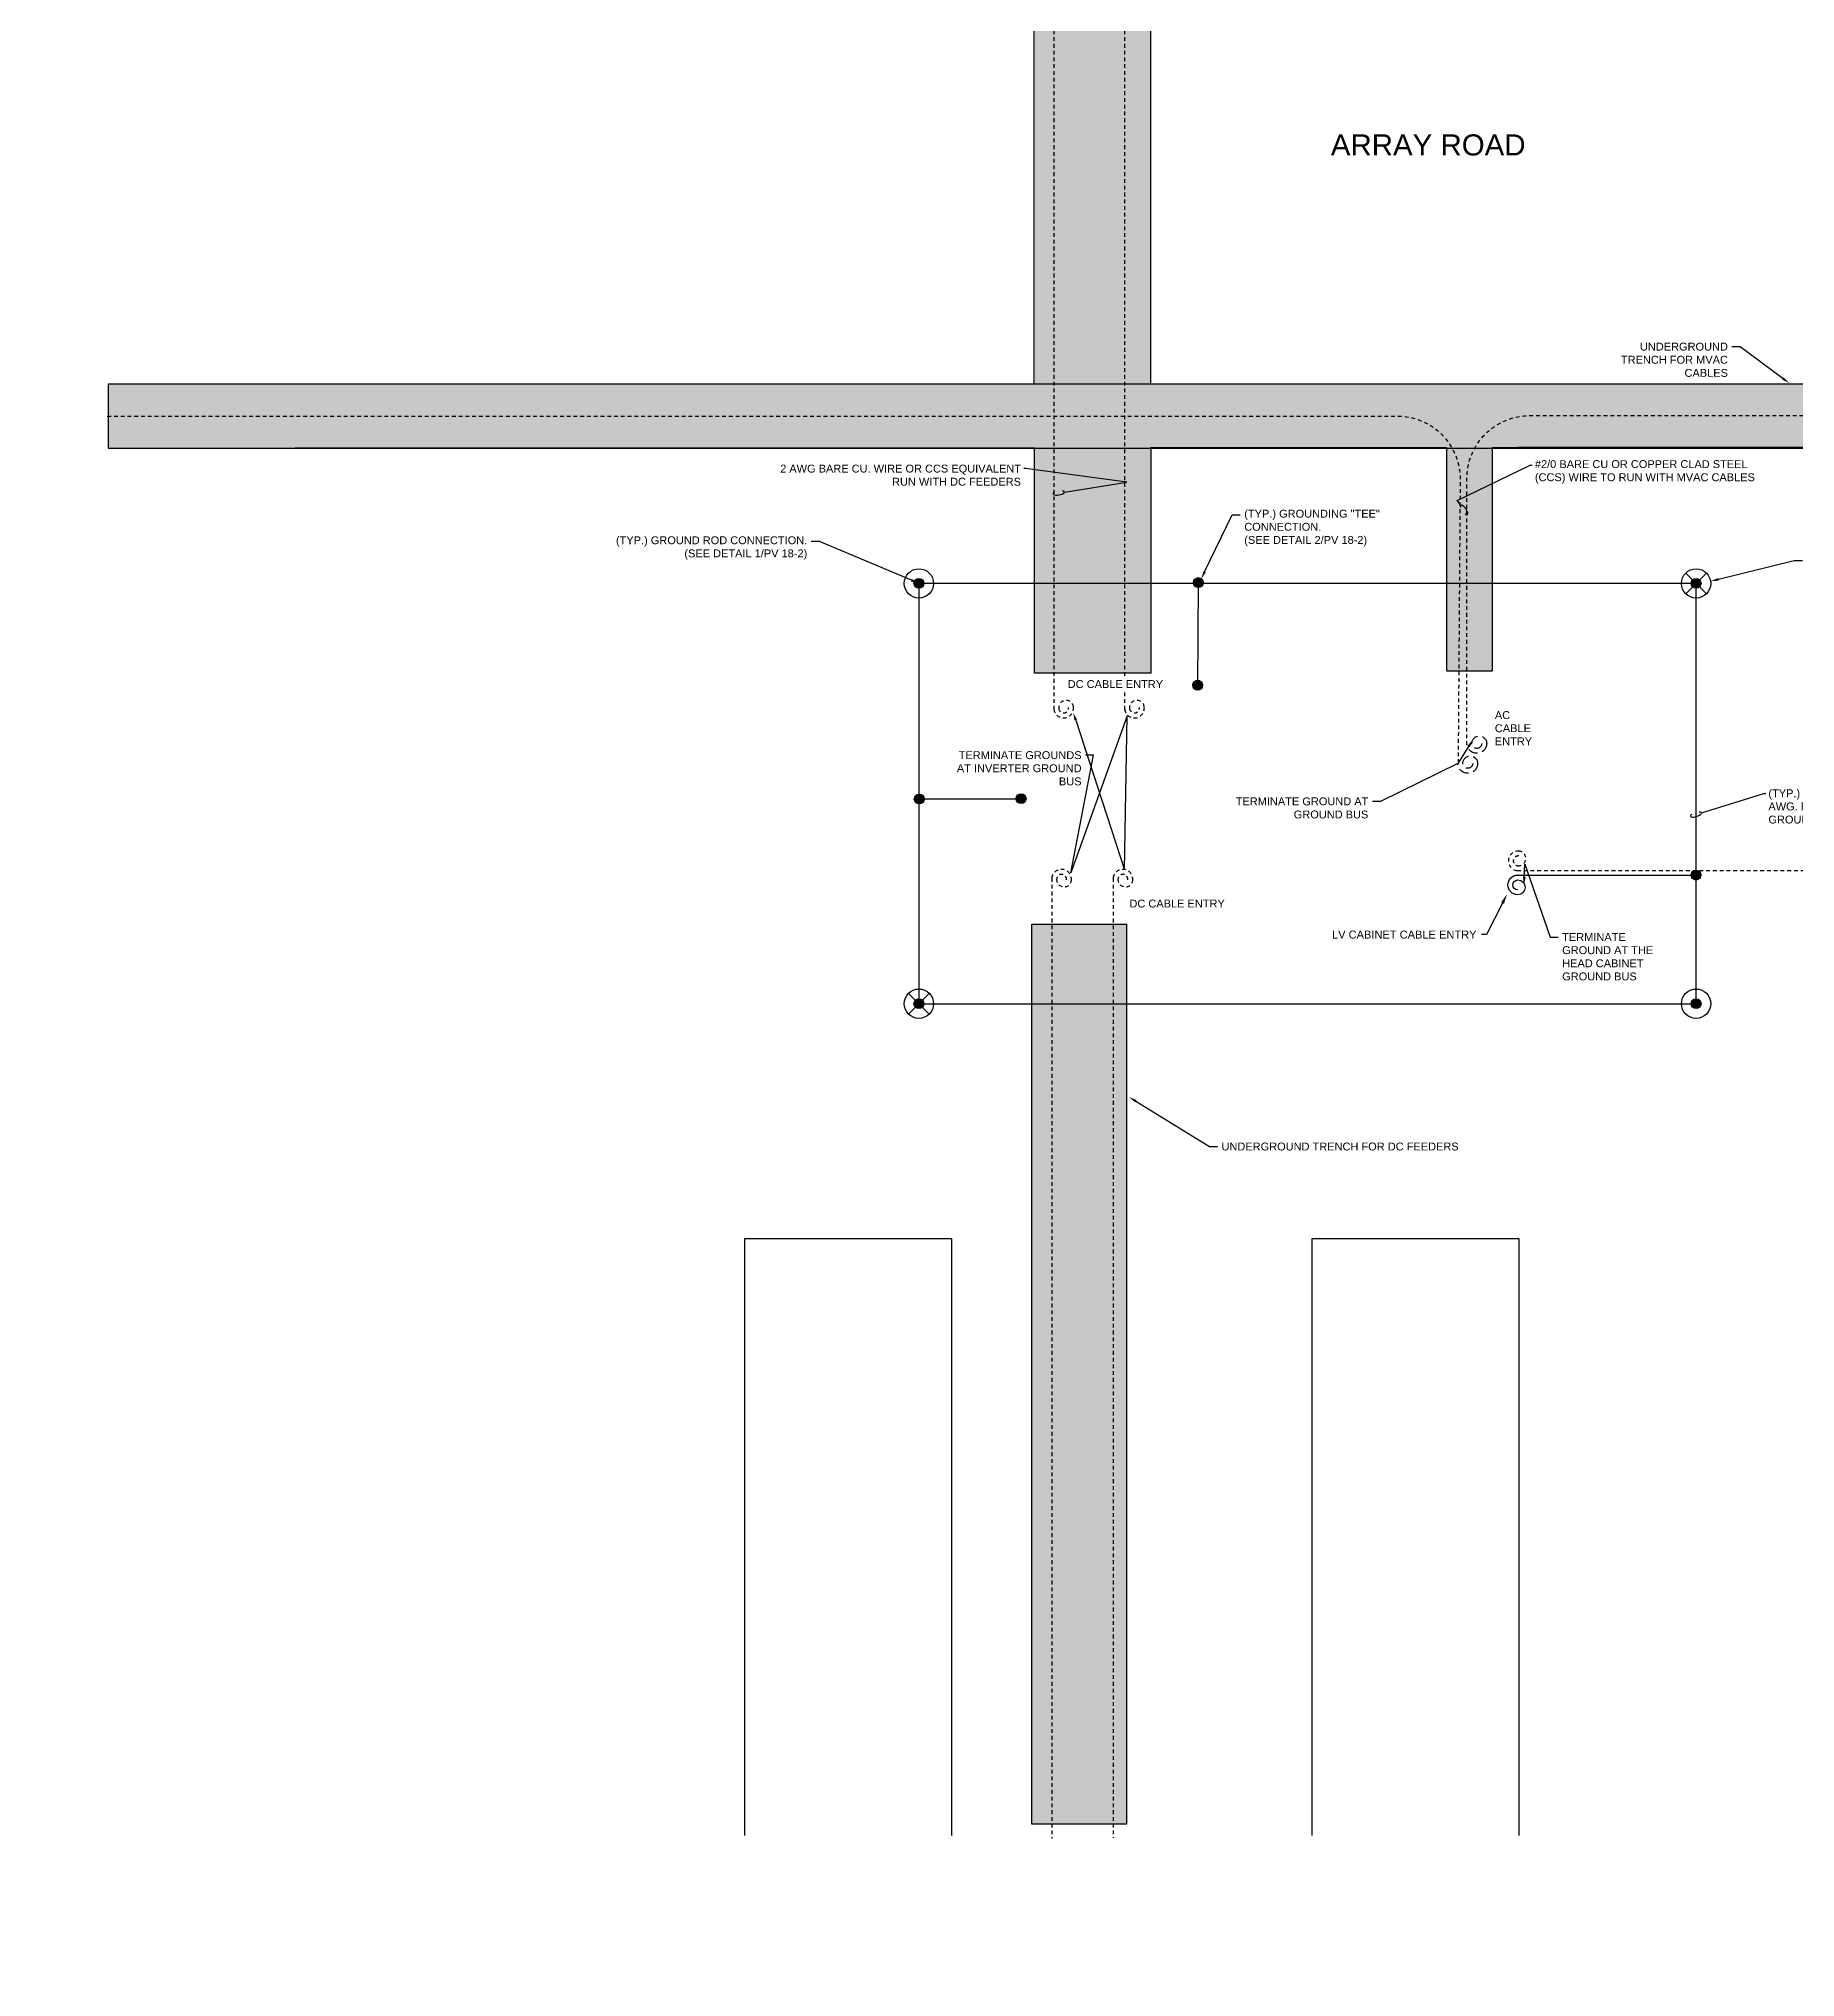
# Model space of a CAD drawing. Header units: feet. Extents: x -17 to 5745, y -41 to 4380.
# Drawn here: x 1664.1 to 1722.6, y 4144.1 to 4208.7 of the extents above; entities that cross this region are included whole.
import ezdxf
from ezdxf import colors
from ezdxf.entities.mleader import LeaderData, LeaderLine
from ezdxf.math import Vec2, Vec3

# ---------------------------------------------------------------- set-up
doc = ezdxf.new("R2010")
doc.units = ezdxf.units.FT
doc.header["$MEASUREMENT"] = 0
doc.linetypes.add('HIDDEN2', pattern=[0.1875, 0.125, -0.0625])
for name, color, linetype in [('C-ARRY-TABL', 253, 'Continuous'), ('E-CABL-UG1', 124, 'HIDDEN2'), ('E-CABL-UG4', 64, 'Continuous'), ('E-GRND', 3, 'Continuous'), ('E-TREN', 6, 'Continuous'), ('E-TREN-HATCH', 254, 'Continuous'), ('G-ANNO-TEXT', 1, 'Continuous'), ('G-TEXT', 7, 'Continuous')]:
    doc.layers.add(name, color=color, linetype=linetype)
doc.styles.add('NEI-A', font='arial.ttf')

# ---------------------------------------------------------------- blocks, each defined once
blk = doc.blocks.new('GRND_ROD')
at = {"linetype": 'Continuous'}
h = blk.add_hatch(color=256, dxfattribs=at)
edge = h.paths.add_edge_path()
edge.add_arc((0, 0), 0.0312, 0, 360)
for radius in [0.0937, 0.0312]:
    blk.add_circle((0, 0), radius, dxfattribs=at)
blk = doc.blocks.new('GRND_TEST_WELL')
at = {"linetype": 'Continuous'}
h = blk.add_hatch(color=256, dxfattribs=at)
edge = h.paths.add_edge_path()
edge.add_arc((0, 0), 0.0312, 0, 360)
for p, q in [((-0.066, 0.066), (0.066, -0.066)), ((-0.066, -0.066), (0.066, 0.066))]:
    blk.add_line(p, q, dxfattribs=at)
for radius in [0.0937, 0.0312]:
    blk.add_circle((0, 0), radius, dxfattribs=at)
blk = doc.blocks.new('_Dot')
at = {"color": 0, "linetype": 'ByBlock', "lineweight": -2}
blk.add_line((-0.5, 0), (-1, 0), dxfattribs=at)
at = {"color": 0, "linetype": 'ByBlock', "const_width": 0.5}
blk.add_lwpolyline([(-0.25, 0, 1), (0.25, 0, 1)], format="xyb", close=True, dxfattribs=at)
blk = doc.blocks.new('GRND_CONNECTION')
at = {"linetype": 'Continuous'}
h = blk.add_hatch(color=256, dxfattribs=at)
edge = h.paths.add_edge_path()
edge.add_arc((0, 0), 0.0312, 0, 360)
blk.add_circle((0, 0), 0.0312, dxfattribs=at)
blk = doc.blocks.new('Equipment Callout Arrowhead .75')
at = {"color": 0}
blk.add_ellipse((-0.25, 0), major_axis=(0.743, 0), ratio=0.350959, start_param=-0.80282, end_param=3.944413, dxfattribs=at)
blk = doc.blocks.new('Coil Spare')
at = {"color": 64}
for centre, radius, start, end in [((0.125, 0), 0.125, 0, 180), ((0.125, 0), 0.0625, 0, 180), ((0.15625, 0), 0.09375, 180, 0)]:
    blk.add_arc(centre, radius, start, end, dxfattribs=at)

msp = doc.modelspace()

# ---------------------------------------------------------------- linework, layer by layer
at = {"layer": 'E-CABL-UG4', "flags": 128}
msp.add_lwpolyline([(1693.383, 4176.521), (1719.262, 4176.521), (1719.262, 4190.521), (1693.383, 4190.521)], close=True, dxfattribs=at)

# ---------------------------------------------------------------- block references
at = {"layer": 'E-GRND', "xscale": 5.214970900475605, "yscale": 5.214970900475605, "zscale": 5.214970900475605, "rotation": 270}
for name, p in [('GRND_ROD', (1693.383, 4190.521)), ('GRND_TEST_WELL', (1719.262, 4190.521)), ('GRND_TEST_WELL', (1693.383, 4176.521)), ('GRND_ROD', (1719.262, 4176.521))]:
    msp.add_blockref(name, p, dxfattribs=at)

# ---------------------------------------------------------------- next in the draw order: leaders
at = {"layer": 'G-TEXT', "color": 253}
ml = msp.add_multileader_mtext('Standard', dxfattribs=at)
ml.set_content('ARRAY ROAD', color=253, style='NEI-A')
ml.set_leader_properties()
ml.set_arrow_properties(name='DOT')
ml.build(insert=Vec2(0, 0))
ml.multileader.update_dxf_attribs({"dogleg_length": 0.36, "arrow_head_size": 0.351})
ctx = ml.context
ctx.base_point, ctx.char_height, ctx.arrow_head_size, ctx.landing_gap_size, ctx.plane_origin = Vec3(1853.255, 4342.653), 0.7021, 0.351, 0.00546, Vec3(1849.149, 4337.684)
notes = []
notes.append((ctx, [(0, (0, 0, 0), (0, 0), (1, 0), 1, [])]))
ctx.mtext.insert, ctx.mtext.width, ctx.mtext.flow_direction = Vec3(1853.26, 4343.01), 6.44019, 5
ctx.mtext.has_bg_fill, ctx.mtext.bg_color, ctx.mtext.bg_scale_factor, ctx.mtext.bg_transparency, ctx.mtext.use_window_bg_color = 1, -1073741824, 1.5, 0, 1
for ctx, leaders in notes:
    for number, flags, end, landing, length, lines in leaders:
        leader = LeaderData()
        leader.index, (leader.has_last_leader_line, leader.has_dogleg_vector, leader.attachment_direction) = number, flags
        leader.last_leader_point, leader.dogleg_vector, leader.dogleg_length = Vec3(end), Vec3(landing), length
        for number, points, colour, breaks in lines:
            line = LeaderLine()
            line.index, line.vertices, line.color, line.breaks = number, Vec3.list(points), colors.encode_raw_color(colour), breaks
            leader.lines.append(line)
        ctx.leaders.append(leader)

# ---------------------------------------------------------------- next in the draw order: leaders
ml = msp.add_multileader_mtext('Standard', dxfattribs=at)
ml.set_content('ARRAY ROAD', color=253, style='NEI-A')
ml.set_leader_properties()
ml.set_arrow_properties(name='DOT')
ml.build(insert=Vec2(0, 0))
ml.multileader.update_dxf_attribs({"dogleg_length": 0.36, "arrow_head_size": 0.351})
ctx = ml.context
ctx.base_point, ctx.char_height, ctx.arrow_head_size, ctx.landing_gap_size, ctx.plane_origin = Vec3(1856.872, 4342.653), 0.7021, 0.351, 0.00546, Vec3(1852.766, 4337.684)
notes = []
notes.append((ctx, [(0, (0, 0, 0), (0, 0), (1, 0), 1, [])]))
ctx.mtext.insert, ctx.mtext.width, ctx.mtext.flow_direction = Vec3(1856.877, 4343.01), 6.44019, 5
ctx.mtext.has_bg_fill, ctx.mtext.bg_color, ctx.mtext.bg_scale_factor, ctx.mtext.bg_transparency, ctx.mtext.use_window_bg_color = 1, -1073741824, 1.5, 0, 1
for ctx, leaders in notes:
    for number, flags, end, landing, length, lines in leaders:
        leader = LeaderData()
        leader.index, (leader.has_last_leader_line, leader.has_dogleg_vector, leader.attachment_direction) = number, flags
        leader.last_leader_point, leader.dogleg_vector, leader.dogleg_length = Vec3(end), Vec3(landing), length
        for number, points, colour, breaks in lines:
            line = LeaderLine()
            line.index, line.vertices, line.color, line.breaks = number, Vec3.list(points), colors.encode_raw_color(colour), breaks
            leader.lines.append(line)
        ctx.leaders.append(leader)

# ---------------------------------------------------------------- next in the draw order: leaders
ml = msp.add_multileader_mtext('Standard', dxfattribs=at)
ml.set_content('ARRAY ROAD', color=253, style='NEI-A')
ml.set_leader_properties()
ml.set_arrow_properties(name='DOT')
ml.build(insert=Vec2(0, 0))
ml.multileader.update_dxf_attribs({"dogleg_length": 0.36, "arrow_head_size": 0.351})
ctx = ml.context
ctx.base_point, ctx.char_height, ctx.arrow_head_size, ctx.landing_gap_size, ctx.plane_origin = Vec3(1861.165, 4206.775), 0.7021, 0.351, 0.00546, Vec3(1857.059, 4201.806)
notes = []
notes.append((ctx, [(0, (0, 0, 0), (0, 0), (1, 0), 1, [])]))
ctx.mtext.insert, ctx.mtext.width, ctx.mtext.flow_direction = Vec3(1861.17, 4207.132), 6.44019, 5
ctx.mtext.has_bg_fill, ctx.mtext.bg_color, ctx.mtext.bg_scale_factor, ctx.mtext.bg_transparency, ctx.mtext.use_window_bg_color = 1, -1073741824, 1.5, 0, 1
for ctx, leaders in notes:
    for number, flags, end, landing, length, lines in leaders:
        leader = LeaderData()
        leader.index, (leader.has_last_leader_line, leader.has_dogleg_vector, leader.attachment_direction) = number, flags
        leader.last_leader_point, leader.dogleg_vector, leader.dogleg_length = Vec3(end), Vec3(landing), length
        for number, points, colour, breaks in lines:
            line = LeaderLine()
            line.index, line.vertices, line.color, line.breaks = number, Vec3.list(points), colors.encode_raw_color(colour), breaks
            leader.lines.append(line)
        ctx.leaders.append(leader)

# ---------------------------------------------------------------- next in the draw order: leaders
ml = msp.add_multileader_mtext('Standard', dxfattribs=at)
ml.set_content('ARRAY ROAD', color=253, style='NEI-A')
ml.set_leader_properties()
ml.set_arrow_properties(name='DOT')
ml.build(insert=Vec2(0, 0))
ml.multileader.update_dxf_attribs({"dogleg_length": 0.36, "arrow_head_size": 0.351})
ctx = ml.context
ctx.base_point, ctx.char_height, ctx.arrow_head_size, ctx.landing_gap_size, ctx.plane_origin = Vec3(1768.587, 4346.709), 0.7021, 0.351, 0.00546, Vec3(1764.481, 4341.74)
notes = []
notes.append((ctx, [(0, (0, 0, 0), (0, 0), (1, 0), 1, [])]))
ctx.mtext.insert, ctx.mtext.width, ctx.mtext.flow_direction = Vec3(1768.592, 4347.066), 6.44019, 5
ctx.mtext.has_bg_fill, ctx.mtext.bg_color, ctx.mtext.bg_scale_factor, ctx.mtext.bg_transparency, ctx.mtext.use_window_bg_color = 1, -1073741824, 1.5, 0, 1
for ctx, leaders in notes:
    for number, flags, end, landing, length, lines in leaders:
        leader = LeaderData()
        leader.index, (leader.has_last_leader_line, leader.has_dogleg_vector, leader.attachment_direction) = number, flags
        leader.last_leader_point, leader.dogleg_vector, leader.dogleg_length = Vec3(end), Vec3(landing), length
        for number, points, colour, breaks in lines:
            line = LeaderLine()
            line.index, line.vertices, line.color, line.breaks = number, Vec3.list(points), colors.encode_raw_color(colour), breaks
            leader.lines.append(line)
        ctx.leaders.append(leader)

# ---------------------------------------------------------------- next in the draw order: linework, layer by layer
at = {"layer": 'C-ARRY-TABL'}
for points in [[(1694.483, 4148.819), (1694.483, 4168.69), (1687.582, 4168.69), (1687.582, 4148.819)], [(1713.365, 4148.819), (1713.365, 4168.69), (1706.465, 4168.69), (1706.465, 4148.819)]]:
    msp.add_lwpolyline(points, dxfattribs=at)

# ---------------------------------------------------------------- next in the draw order: block references
at = {"layer": 'E-GRND', "xscale": 5.259062130537732, "yscale": 5.259062130537732, "zscale": 5.259062130537732, "rotation": 180}
msp.add_blockref('GRND_CONNECTION', (1719.258, 4180.805), dxfattribs=at)

# ---------------------------------------------------------------- next in the draw order: leaders
at = {"layer": 'G-ANNO-TEXT'}
ml = msp.add_multileader_mtext('Standard', dxfattribs=at)
ml.set_content('\\A1;(TYP.) PCS GROUND RING #4/0 AWG. BARE CU. STRANDED GROUND WIRE ', color=256, style='NEI-A')
ml.set_leader_properties()
ml.set_arrow_properties(name='Equipment Callout Arrowhead .75')
ml.build(insert=Vec2(0, 0))
ml.multileader.update_dxf_attribs({"dogleg_length": 0.0625, "arrow_head_size": 0.255})
ctx = ml.context
ctx.base_point, ctx.char_height, ctx.arrow_head_size, ctx.landing_gap_size, ctx.plane_origin = Vec3(1721.579, 4183.527), 0.26225, 0.255, 0.09, Vec3(1717.818, 4191.877)
notes = []
notes.append((ctx, [(0, (1, 1, 0), (1721.516, 4183.527), (1, 0), 0.0625, [(0, [(1719.194, 4182.798)], 0, [])])]))
ctx.mtext.insert, ctx.mtext.width, ctx.mtext.defined_height, ctx.mtext.flow_direction = Vec3(1721.669, 4183.66), 5.47508, 2.138, 5
for ctx, leaders in notes:
    for number, flags, end, landing, length, lines in leaders:
        leader = LeaderData()
        leader.index, (leader.has_last_leader_line, leader.has_dogleg_vector, leader.attachment_direction) = number, flags
        leader.last_leader_point, leader.dogleg_vector, leader.dogleg_length = Vec3(end), Vec3(landing), length
        for number, points, colour, breaks in lines:
            line = LeaderLine()
            line.index, line.vertices, line.color, line.breaks = number, Vec3.list(points), colors.encode_raw_color(colour), breaks
            leader.lines.append(line)
        ctx.leaders.append(leader)

# ---------------------------------------------------------------- next in the draw order: leaders
at = {"layer": 'G-TEXT', "color": 253}
ml = msp.add_multileader_mtext('Standard', dxfattribs=at)
ml.set_content('ARRAY ROAD', color=253, style='NEI-A')
ml.set_leader_properties()
ml.set_arrow_properties(name='DOT')
ml.build(insert=Vec2(0, 0))
ml.multileader.update_dxf_attribs({"dogleg_length": 0.36, "arrow_head_size": 0.351})
ctx = ml.context
ctx.base_point, ctx.char_height, ctx.arrow_head_size, ctx.landing_gap_size, ctx.plane_origin = Vec3(1707.094, 4205.12), 0.7021, 0.351, 0.00546, Vec3(1702.988, 4200.151)
notes = []
notes.append((ctx, [(0, (0, 0, 0), (0, 0), (1, 0), 1, [])]))
ctx.mtext.insert, ctx.mtext.width, ctx.mtext.flow_direction = Vec3(1707.099, 4205.477), 6.44019, 5
ctx.mtext.has_bg_fill, ctx.mtext.bg_color, ctx.mtext.bg_scale_factor, ctx.mtext.bg_transparency, ctx.mtext.use_window_bg_color = 1, -1073741824, 1.5, 0, 1
for ctx, leaders in notes:
    for number, flags, end, landing, length, lines in leaders:
        leader = LeaderData()
        leader.index, (leader.has_last_leader_line, leader.has_dogleg_vector, leader.attachment_direction) = number, flags
        leader.last_leader_point, leader.dogleg_vector, leader.dogleg_length = Vec3(end), Vec3(landing), length
        for number, points, colour, breaks in lines:
            line = LeaderLine()
            line.index, line.vertices, line.color, line.breaks = number, Vec3.list(points), colors.encode_raw_color(colour), breaks
            leader.lines.append(line)
        ctx.leaders.append(leader)

# ---------------------------------------------------------------- next in the draw order: hatches: boundary and pattern name
at = {"layer": 'E-TREN-HATCH'}
h = msp.add_hatch(color=256, dxfattribs=at)
h.dxf.hatch_style = 1
h.paths.add_polyline_path([(1701.092, 4240.249), (1697.252, 4240.249), (1697.252, 4187.533), (1701.092, 4187.533)])
h = msp.add_hatch(color=256, dxfattribs=at)
h.dxf.hatch_style = 1
h.paths.add_polyline_path([(1666.412, 4197.144), (1666.412, 4195.046), (1710.955, 4195.046), (1710.955, 4187.605), (1712.478, 4187.604), (1712.478, 4195.045), (1723.059, 4195.061), (1723.059, 4197.159)])
h = msp.add_hatch(color=256, dxfattribs=at)
h.dxf.hatch_style = 1
h.paths.add_polyline_path([(1697.145, 4179.181), (1697.145, 4149.177), (1700.292, 4149.177), (1700.292, 4179.181)])

# ---------------------------------------------------------------- next in the draw order: linework, layer by layer
at = {"layer": 'C-ARRY-TABL'}
msp.add_lwpolyline([(1668.519, 4195.028), (1748.984, 4195.028)], dxfattribs=at)
at = {"layer": 'E-CABL-UG1'}
for points in [[(1697.886, 4186.313), (1697.886, 4239.843)], [(1700.243, 4186.313), (1700.243, 4239.864)], [(1697.808, 4180.705), (1697.808, 4148.713)], [(1699.849, 4180.705), (1699.849, 4148.739)]]:
    msp.add_lwpolyline(points, dxfattribs=at)
for points in [[(1698.367, 4186.388, -1), (1698.041, 4186.349, -1), (1698.53, 4186.408, -1), (1697.878, 4186.33)], [(1700.724, 4186.388, -1), (1700.398, 4186.349, -1), (1700.888, 4186.408, -1), (1700.235, 4186.33)], [(1698.297, 4180.646, 1), (1697.971, 4180.685, 1), (1698.46, 4180.627, 1), (1697.808, 4180.705)]]:
    msp.add_lwpolyline(points, format="xyb", dxfattribs=at)
at = {"layer": 'E-CABL-UG4', "flags": 128}
for points in [[(1702.686, 4190.529), (1702.664, 4187.105)], [(1696.813, 4183.338), (1693.395, 4183.338)]]:
    msp.add_lwpolyline(points, dxfattribs=at)
at = {"layer": 'E-TREN'}
for points in [[(1697.219, 4197.155), (1697.219, 4240.231), (1701.092, 4240.231), (1701.092, 4197.157)], [(1725.205, 4197.155), (1666.384, 4197.155), (1666.384, 4195.028), (1712.026, 4195.028)], [(1672.618, 4195.036), (1697.23, 4195.036)], [(1701.109, 4195.046), (1701.109, 4187.531), (1697.233, 4187.531), (1697.233, 4195.038)], [(1701.1, 4195.046), (1710.955, 4195.046), (1710.955, 4187.603), (1712.478, 4187.603), (1712.478, 4195.046), (1715.944, 4195.046)]]:
    msp.add_lwpolyline(points, dxfattribs=at)

# ---------------------------------------------------------------- next in the draw order: block references
at = {"layer": 'E-GRND', "xscale": 5.259062130537732, "yscale": 5.259062130537732, "zscale": 5.259062130537732}
for p, rotation in [((1702.686, 4190.549), 270), ((1702.666, 4187.13), 180), ((1693.395, 4183.338), 180), ((1696.787, 4183.352), 180)]:
    msp.add_blockref('GRND_CONNECTION', p, dxfattribs=dict(at, rotation=rotation))

# ---------------------------------------------------------------- next in the draw order: texts
at = {"color": 1, "insert": (1712.56, 4186.265), "char_height": 0.2623, "width": 0.84206, "attachment_point": 1, "style": 'NEI-A'}
msp.add_mtext('AC \\PCABLE \\PENTRY', dxfattribs=at)
at = {"color": 1, "insert": (1700.393, 4179.988), "char_height": 0.26225, "width": 3.17998, "attachment_point": 1, "style": 'NEI-A', "bg_fill": 3, "box_fill_scale": 1.5, "bg_fill_color": 256, "bg_fill_transparency": 0}
msp.add_mtext('DC CABLE ENTRY', dxfattribs=at)

# ---------------------------------------------------------------- next in the draw order: leaders
at = {"layer": 'G-ANNO-TEXT'}
ml = msp.add_multileader_mtext('Standard', dxfattribs=at)
ml.set_content('2 AWG BARE CU. WIRE OR CCS EQUIVALENT{\\A1; RUN WITH DC FEEDERS }', color=256, style='NEI-A')
ml.set_leader_properties()
ml.set_arrow_properties(name='Equipment Callout Arrowhead .75')
ml.build(insert=Vec2(0, 0))
ml.multileader.update_dxf_attribs({"dogleg_length": 0.0625, "arrow_head_size": 0.255})
ctx = ml.context
ctx.base_point, ctx.char_height, ctx.arrow_head_size, ctx.landing_gap_size, ctx.plane_origin = Vec3(1688.69, 4194.343), 0.26225, 0.255, 0.09, Vec3(1658.427, 4214.061)
ctx.text_align_type = 2
notes = []
notes.append((ctx, [(1, (1, 1, 0), (1696.935, 4194.343), (-1, 0), 0.0625, [(0, [(1697.975, 4193.525), (1700.309, 4193.893)], 0, [])])]))
ctx.mtext.insert, ctx.mtext.width, ctx.mtext.defined_height, ctx.mtext.alignment, ctx.mtext.flow_direction = Vec3(1696.783, 4194.476), 8.15401, 2.138, 3, 5
ml = msp.add_multileader_mtext('Standard', dxfattribs=at)
ml.set_content('#2/0 BARE CU OR COPPER CLAD STEEL (CCS) WIRE{\\A1; TO RUN WITH MVAC CABLES }', color=256, style='NEI-A')
ml.set_leader_properties()
ml.set_arrow_properties(name='Equipment Callout Arrowhead .75')
ml.build(insert=Vec2(0, 0))
ml.multileader.update_dxf_attribs({"dogleg_length": 0.0625, "arrow_head_size": 0.255})
ctx = ml.context
ctx.base_point, ctx.char_height, ctx.arrow_head_size, ctx.landing_gap_size, ctx.plane_origin = Vec3(1713.803, 4194.455), 0.26225, 0.255, 0.09, Vec3(1677.95, 4214.173)
notes.append((ctx, [(0, (1, 1, 0), (1713.741, 4194.455), (1, 0), 0.0625, [(0, [(1711.573, 4192.92), (1711.311, 4193.283)], 0, [])])]))
ctx.mtext.insert, ctx.mtext.width, ctx.mtext.defined_height, ctx.mtext.flow_direction = Vec3(1713.893, 4194.625), 8.15401, 2.138, 5
ml = msp.add_multileader_mtext('Standard', dxfattribs=at)
ml.set_content('\\A1;TERMINATE GROUND AT GROUND BUS', color=256, style='NEI-A')
ml.set_leader_properties()
ml.build(insert=Vec2(0, 0))
ml.multileader.update_dxf_attribs({"dogleg_length": 3.071, "arrow_head_size": 0.269})
ctx = ml.context
ctx.base_point, ctx.char_height, ctx.arrow_head_size, ctx.landing_gap_size, ctx.plane_origin = Vec3(1703.813, 4183.258), 0.26225, 0.269, 0.134, Vec3(1714.329, 4218.893)
ctx.text_align_type = 2
notes.append((ctx, [(0, (1, 1, 0), (1708.751, 4183.258), (-1, 0), 0.269, [(1, [(1711.83, 4185.317), (1711.33, 4184.525)], 0, [])])]))
ctx.mtext.insert, ctx.mtext.width, ctx.mtext.defined_height, ctx.mtext.alignment, ctx.mtext.flow_direction = Vec3(1708.348, 4183.392), 5.29207, 0.605, 3, 5
ctx.mtext.has_bg_fill, ctx.mtext.bg_color, ctx.mtext.bg_scale_factor, ctx.mtext.bg_transparency, ctx.mtext.use_window_bg_color = 1, -1073741824, 1.5, 0, 1
ml = msp.add_multileader_mtext('Standard', dxfattribs=at)
ml.set_content('\\A1;TERMINATE GROUND AT THE HEAD CABINET GROUND BUS', color=256, style='NEI-A')
ml.set_leader_properties()
ml.build(insert=Vec2(0, 0))
ml.multileader.update_dxf_attribs({"dogleg_length": 3.071, "arrow_head_size": 0.269})
ctx = ml.context
ctx.base_point, ctx.char_height, ctx.arrow_head_size, ctx.landing_gap_size, ctx.plane_origin = Vec3(1714.668, 4178.739), 0.26225, 0.269, 0.134, Vec3(1721.345, 4201.674)
notes.append((ctx, [(1, (1, 1, 0), (1714.399, 4178.739), (1, 0), 0.269, [(1, [(1713.53, 4180.469), (1713.559, 4181.166)], 0, [])])]))
ctx.mtext.insert, ctx.mtext.width, ctx.mtext.defined_height, ctx.mtext.flow_direction = Vec3(1714.802, 4178.872), 3.71583, 0.605, 5
ctx.mtext.has_bg_fill, ctx.mtext.bg_color, ctx.mtext.bg_scale_factor, ctx.mtext.bg_transparency, ctx.mtext.use_window_bg_color = 1, -1073741824, 1.5, 0, 1
ml = msp.add_multileader_mtext('Standard', dxfattribs=at)
ml.set_content('LV CABINET CABLE ENTRY', color=256, style='NEI-A')
ml.set_leader_properties()
ml.build(insert=Vec2(0, 0))
ml.multileader.update_dxf_attribs({"dogleg_length": 0.0625, "arrow_head_size": 0.33, "scale": 768})
ctx = ml.context
ctx.base_point, ctx.scale, ctx.char_height, ctx.arrow_head_size, ctx.landing_gap_size, ctx.plane_origin = Vec3(1707.003, 4178.822), 768, 0.26378, 0.33, 0.165, Vec3(1712.28, 4178.822)
ctx.text_align_type = 2
notes.append((ctx, [(0, (1, 1, 0), (1712.28, 4178.822), (-1, 0), 0.165, [(0, [(1712.967, 4180.168)], 0, [])])]))
ctx.mtext.insert, ctx.mtext.alignment, ctx.mtext.flow_direction = Vec3(1711.95, 4178.956), 3, 5
ctx.mtext.has_bg_fill, ctx.mtext.bg_color, ctx.mtext.bg_scale_factor, ctx.mtext.bg_transparency, ctx.mtext.use_window_bg_color = 1, -1027028792, 1.5, 0, 1
for ctx, leaders in notes:
    for number, flags, end, landing, length, lines in leaders:
        leader = LeaderData()
        leader.index, (leader.has_last_leader_line, leader.has_dogleg_vector, leader.attachment_direction) = number, flags
        leader.last_leader_point, leader.dogleg_vector, leader.dogleg_length = Vec3(end), Vec3(landing), length
        for number, points, colour, breaks in lines:
            line = LeaderLine()
            line.index, line.vertices, line.color, line.breaks = number, Vec3.list(points), colors.encode_raw_color(colour), breaks
            leader.lines.append(line)
        ctx.leaders.append(leader)

# ---------------------------------------------------------------- next in the draw order: linework, layer by layer
at = {"layer": 'E-CABL-UG1', "flags": 128}
for points in [[(1666.36, 4196.095), (1709.307, 4196.095, -0.414214), (1711.405, 4193.997), (1711.338, 4184.59)], [(1711.631, 4185.136), (1711.631, 4194.012, -0.414214), (1713.729, 4196.11), (1746.912, 4196.11)]]:
    msp.add_lwpolyline(points, format="xyb", dxfattribs=at)
at = {"layer": 'E-CABL-UG1'}
for points in [[(1713.357, 4181.441, 1), (1713.319, 4181.117, 1), (1713.377, 4181.603, 1), (1713.299, 4180.956), (1728.472, 4180.956)], [(1700.339, 4180.646, 1), (1700.013, 4180.685, 1), (1700.502, 4180.627, 1), (1699.849, 4180.705)]]:
    msp.add_lwpolyline(points, format="xyb", dxfattribs=at)
at = {"layer": 'E-CABL-UG4', "flags": 128}
msp.add_lwpolyline([(1713.325, 4180.807), (1719.239, 4180.807)], dxfattribs=at)

# ---------------------------------------------------------------- next in the draw order: block references
at = {"layer": 'E-CABL-UG1', "xscale": -2.629531065268866, "yscale": 2.629531065268866, "zscale": 2.629531065268866, "rotation": 180}
for p in [(1711.631, 4185.189), (1711.33, 4184.525)]:
    msp.add_blockref('Coil Spare', p, dxfattribs=at)
at = {"layer": 'E-CABL-UG4', "xscale": -2.629531065268866, "yscale": 2.629531065268866, "zscale": 2.629531065268866, "rotation": 90}
msp.add_blockref('Coil Spare', (1713.325, 4180.807), dxfattribs=at)

# ---------------------------------------------------------------- next in the draw order: leaders
at = {"layer": 'G-ANNO-TEXT'}
ml = msp.add_multileader_mtext('Standard', dxfattribs=at)
ml.set_content('\\A1;UNDERGROUND TRENCH FOR MVAC CABLES ', color=256, style='NEI-A')
ml.set_leader_properties()
ml.build(insert=Vec2(0, 0))
ml.multileader.update_dxf_attribs({"dogleg_length": 3.071, "arrow_head_size": 0.269})
ctx = ml.context
ctx.base_point, ctx.char_height, ctx.arrow_head_size, ctx.landing_gap_size, ctx.plane_origin = Vec3(1715.686, 4198.405), 0.26225, 0.269, 0.134, Vec3(1770.559, 4145.395)
ctx.text_align_type = 2
notes = []
notes.append((ctx, [(1, (1, 1, 0), (1720.724, 4198.405), (-1, 0), 0.269, [(1, [(1722.368, 4197.188)], 0, [])])]))
ctx.mtext.insert, ctx.mtext.width, ctx.mtext.alignment, ctx.mtext.flow_direction = Vec3(1720.321, 4198.538), 4.53231, 3, 5
ctx.mtext.has_bg_fill, ctx.mtext.bg_color, ctx.mtext.bg_scale_factor, ctx.mtext.bg_transparency, ctx.mtext.use_window_bg_color = 1, -1073741824, 1.5, 0, 1
ml = msp.add_multileader_mtext('Standard', dxfattribs=at)
ml.set_content('\\A1;UNDERGROUND TRENCH FOR DC FEEDERS ', color=256, style='NEI-A')
ml.set_leader_properties()
ml.build(insert=Vec2(0, 0))
ml.multileader.update_dxf_attribs({"dogleg_length": 3.071, "arrow_head_size": 0.269})
ctx = ml.context
ctx.base_point, ctx.char_height, ctx.arrow_head_size, ctx.landing_gap_size, ctx.plane_origin = Vec3(1703.325, 4171.761), 0.26225, 0.269, 0.134, Vec3(1758.325, 4125.633)
notes.append((ctx, [(0, (1, 1, 0), (1703.056, 4171.761), (1, 0), 0.269, [(0, [(1700.377, 4173.414)], 0, [])])]))
ctx.mtext.insert, ctx.mtext.width, ctx.mtext.flow_direction = Vec3(1703.459, 4171.895), 7.88097, 5
ctx.mtext.has_bg_fill, ctx.mtext.bg_color, ctx.mtext.bg_scale_factor, ctx.mtext.bg_transparency, ctx.mtext.use_window_bg_color = 1, -1073741824, 1.5, 0, 1
for ctx, leaders in notes:
    for number, flags, end, landing, length, lines in leaders:
        leader = LeaderData()
        leader.index, (leader.has_last_leader_line, leader.has_dogleg_vector, leader.attachment_direction) = number, flags
        leader.last_leader_point, leader.dogleg_vector, leader.dogleg_length = Vec3(end), Vec3(landing), length
        for number, points, colour, breaks in lines:
            line = LeaderLine()
            line.index, line.vertices, line.color, line.breaks = number, Vec3.list(points), colors.encode_raw_color(colour), breaks
            leader.lines.append(line)
        ctx.leaders.append(leader)

# ---------------------------------------------------------------- next in the draw order: linework, layer by layer
at = {"layer": 'E-TREN'}
msp.add_lwpolyline([(1713.336, 4195.059), (1746.947, 4195.059), (1746.947, 4197.157), (1723.058, 4197.157)], dxfattribs=at)
msp.add_lwpolyline([(1697.145, 4179.165), (1700.292, 4179.165), (1700.292, 4149.189), (1697.145, 4149.189)], close=True, dxfattribs=at)

# ---------------------------------------------------------------- next in the draw order: texts
at = {"color": 1, "insert": (1698.339, 4187.298), "char_height": 0.26225, "width": 3.17998, "attachment_point": 1, "style": 'NEI-A', "bg_fill": 3, "box_fill_scale": 1.5, "bg_fill_color": 256, "bg_fill_transparency": 0}
msp.add_mtext('DC CABLE ENTRY', dxfattribs=at)

# ---------------------------------------------------------------- next in the draw order: leaders
at = {"layer": 'G-ANNO-TEXT'}
ml = msp.add_multileader_mtext('Standard', dxfattribs=at)
ml.set_content('\\A1;TERMINATE GROUNDS AT INVERTER GROUND BUS ', color=256, style='NEI-A')
ml.set_leader_properties()
ml.build(insert=Vec2(0, 0))
ml.multileader.update_dxf_attribs({"dogleg_length": 3.071, "arrow_head_size": 0.269})
ctx = ml.context
ctx.base_point, ctx.char_height, ctx.arrow_head_size, ctx.landing_gap_size, ctx.plane_origin = Vec3(1694.532, 4184.798), 0.26225, 0.269, 0.134, Vec3(1738.283, 4207.115)
ctx.text_align_type = 2
notes = []
notes.append((ctx, [(0, (1, 1, 0), (1699.202, 4184.798), (-1, 0), 0.269, [(3, [(1698.52, 4186.226), (1700.229, 4180.984), (1700.319, 4186.104), (1698.441, 4180.882)], 0, [])])]))
ctx.mtext.insert, ctx.mtext.width, ctx.mtext.defined_height, ctx.mtext.alignment, ctx.mtext.flow_direction = Vec3(1698.799, 4184.931), 4.61339, 0.605, 3, 5
ctx.mtext.has_bg_fill, ctx.mtext.bg_color, ctx.mtext.bg_scale_factor, ctx.mtext.bg_transparency, ctx.mtext.use_window_bg_color = 1, -1073741824, 1.5, 0, 1
for ctx, leaders in notes:
    for number, flags, end, landing, length, lines in leaders:
        leader = LeaderData()
        leader.index, (leader.has_last_leader_line, leader.has_dogleg_vector, leader.attachment_direction) = number, flags
        leader.last_leader_point, leader.dogleg_vector, leader.dogleg_length = Vec3(end), Vec3(landing), length
        for number, points, colour, breaks in lines:
            line = LeaderLine()
            line.index, line.vertices, line.color, line.breaks = number, Vec3.list(points), colors.encode_raw_color(colour), breaks
            leader.lines.append(line)
        ctx.leaders.append(leader)

# ---------------------------------------------------------------- next in the draw order: leaders
at = {"layer": 'G-TEXT', "color": 253}
ml = msp.add_multileader_mtext('Standard', dxfattribs=at)
ml.set_content('ARRAY ROAD', color=253, style='NEI-A')
ml.set_leader_properties()
ml.set_arrow_properties(name='DOT')
ml.build(insert=Vec2(0, 0))
ml.multileader.update_dxf_attribs({"dogleg_length": 0.36, "arrow_head_size": 0.351})
ctx = ml.context
ctx.base_point, ctx.char_height, ctx.arrow_head_size, ctx.landing_gap_size, ctx.plane_origin = Vec3(2061.552, 4344.419), 0.7021, 0.351, 0.00546, Vec3(2057.446, 4339.45)
notes = []
notes.append((ctx, [(0, (0, 0, 0), (0, 0), (1, 0), 1, [])]))
ctx.mtext.insert, ctx.mtext.width, ctx.mtext.flow_direction = Vec3(2061.557, 4344.776), 6.44019, 5
ctx.mtext.has_bg_fill, ctx.mtext.bg_color, ctx.mtext.bg_scale_factor, ctx.mtext.bg_transparency, ctx.mtext.use_window_bg_color = 1, -1073741824, 1.5, 0, 1
for ctx, leaders in notes:
    for number, flags, end, landing, length, lines in leaders:
        leader = LeaderData()
        leader.index, (leader.has_last_leader_line, leader.has_dogleg_vector, leader.attachment_direction) = number, flags
        leader.last_leader_point, leader.dogleg_vector, leader.dogleg_length = Vec3(end), Vec3(landing), length
        for number, points, colour, breaks in lines:
            line = LeaderLine()
            line.index, line.vertices, line.color, line.breaks = number, Vec3.list(points), colors.encode_raw_color(colour), breaks
            leader.lines.append(line)
        ctx.leaders.append(leader)

# ---------------------------------------------------------------- next in the draw order: leaders
at = {"layer": 'G-ANNO-TEXT'}
ml = msp.add_multileader_mtext('Standard', dxfattribs=at)
ml.set_content('{\\C7;(TYP.) GROUNDING "TEE" CONNECTION. \\P(SEE DETAIL 2/PV 18-2) }', color=256, style='NEI-A')
ml.set_leader_properties(color=256)
ml.build(insert=Vec2(0, 0))
ml.multileader.update_dxf_attribs({"dogleg_length": 0.269, "arrow_head_size": 0.269})
ctx = ml.context
ctx.base_point, ctx.char_height, ctx.arrow_head_size, ctx.landing_gap_size, ctx.plane_origin = Vec3(1704.082, 4192.804), 0.26225, 0.269, 0.134, Vec3(1713.111, 4189.66)
notes = []
notes.append((ctx, [(1, (1, 1, 0), (1703.814, 4192.804), (1, 0), 0.269, [(0, [(1702.78, 4190.663)], 0, [])])]))
ctx.mtext.insert, ctx.mtext.width, ctx.mtext.flow_direction = Vec3(1704.217, 4192.974), 4.71733, 5
ctx.mtext.has_bg_fill, ctx.mtext.bg_color, ctx.mtext.bg_scale_factor, ctx.mtext.bg_transparency, ctx.mtext.use_window_bg_color = 1, -1073741824, 1.5, 0, 1
ml = msp.add_multileader_mtext('Standard', dxfattribs=at)
ml.set_content('{\\C7;(TYP.) GROUND ROD CONNECTION. \\P(SEE DETAIL 1/PV 18-2) }', color=256, style='NEI-A')
ml.set_leader_properties(color=256)
ml.build(insert=Vec2(0, 0))
ml.multileader.update_dxf_attribs({"dogleg_length": 0.269, "arrow_head_size": 0.269})
ctx = ml.context
ctx.base_point, ctx.char_height, ctx.arrow_head_size, ctx.landing_gap_size, ctx.plane_origin = Vec3(1683.215, 4191.919), 0.26225, 0.269, 0.134, Vec3(1692.919, 4190.369)
ctx.text_align_type = 2
notes.append((ctx, [(0, (1, 1, 0), (1690.069, 4191.919), (-1, 0), 0.269, [(0, [(1693.383, 4190.521)], 0, [])])]))
ctx.mtext.insert, ctx.mtext.alignment, ctx.mtext.flow_direction = Vec3(1689.666, 4192.088), 3, 5
ctx.mtext.has_bg_fill, ctx.mtext.bg_color, ctx.mtext.bg_scale_factor, ctx.mtext.bg_transparency, ctx.mtext.use_window_bg_color = 1, -1073741824, 1.5, 0, 1
ml = msp.add_multileader_mtext('Standard', dxfattribs=at)
ml.set_content('{\\C7;(TYP.) GROUND TEST WELL \\P(SEE DETAIL 1/PV18-02) }', color=256, style='NEI-A')
ml.set_leader_properties(color=256)
ml.build(insert=Vec2(0, 0))
ml.multileader.update_dxf_attribs({"dogleg_length": 0.269, "arrow_head_size": 0.269})
ctx = ml.context
ctx.base_point, ctx.char_height, ctx.arrow_head_size, ctx.landing_gap_size, ctx.plane_origin = Vec3(1722.796, 4191.284), 0.26225, 0.269, 0.134, Vec3(1719.281, 4190.439)
notes.append((ctx, [(1, (1, 1, 0), (1722.528, 4191.284), (1, 0), 0.269, [(0, [(1719.746, 4190.591)], 0, [])])]))
ctx.mtext.insert, ctx.mtext.flow_direction = Vec3(1722.931, 4191.454), 5
ctx.mtext.has_bg_fill, ctx.mtext.bg_color, ctx.mtext.bg_scale_factor, ctx.mtext.bg_transparency, ctx.mtext.use_window_bg_color = 1, -1073741824, 1.5, 0, 1
for ctx, leaders in notes:
    for number, flags, end, landing, length, lines in leaders:
        leader = LeaderData()
        leader.index, (leader.has_last_leader_line, leader.has_dogleg_vector, leader.attachment_direction) = number, flags
        leader.last_leader_point, leader.dogleg_vector, leader.dogleg_length = Vec3(end), Vec3(landing), length
        for number, points, colour, breaks in lines:
            line = LeaderLine()
            line.index, line.vertices, line.color, line.breaks = number, Vec3.list(points), colors.encode_raw_color(colour), breaks
            leader.lines.append(line)
        ctx.leaders.append(leader)

doc.saveas('drawing.dxf')
